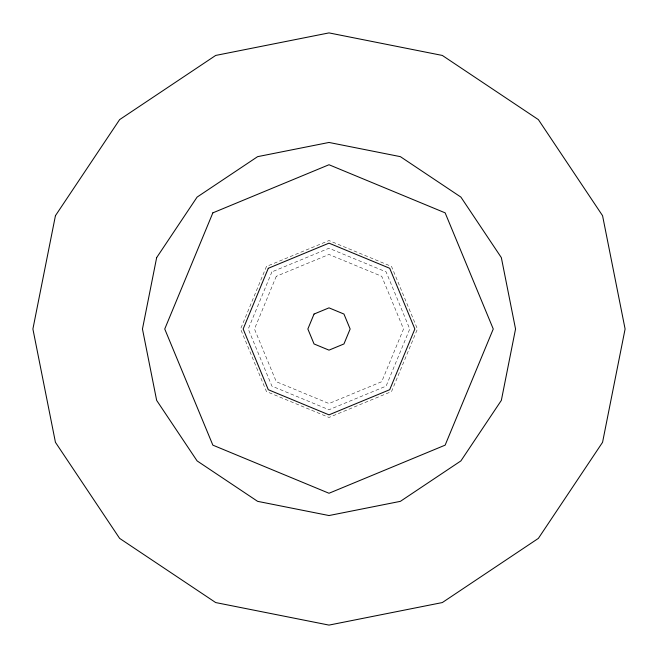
<?xml version="1.0" encoding="UTF-8"?>
<svg xmlns="http://www.w3.org/2000/svg" width="658" height="658" viewBox="0 0 658 658"><rect width="100%" height="100%" fill="white"/><g stroke="black" fill="none" stroke-linecap="round" stroke-linejoin="round"><path stroke-width="0.49" stroke-dasharray="3.29 2.47" d="M266.457 266.457L240.557 329L266.457 391.543L329 417.443L391.543 391.543L417.443 329L391.543 266.457L329 240.557L266.457 266.457M271.894 271.894L248.247 329L271.894 386.106L329 409.753L386.106 386.106L409.753 329L386.106 271.894L329 248.247L271.894 271.894M276.294 276.294L254.457 329L276.294 381.706L329 403.543L381.706 381.706L403.543 329L381.706 276.294L329 254.457L276.294 276.294"/><path stroke-width="0.99" d="M55.437 215.684L32.9 329L55.437 442.316L119.624 538.376L215.684 602.563L329 625.1L442.316 602.563L538.376 538.376L602.563 442.316L625.1 329L602.563 215.684L538.376 119.624L442.316 55.437L329 32.9L215.684 55.437L119.624 119.624L55.437 215.684M156.653 257.615L142.457 329L156.653 400.385L197.096 460.904L257.615 501.347L329 515.543L400.385 501.347L460.904 460.904L501.347 400.385L515.543 329L501.347 257.615L460.904 197.096L400.385 156.653L329 142.457L257.615 156.653L197.096 197.096L156.653 257.615M212.855 212.855L164.739 329L212.855 445.145L329 493.261L445.145 445.145L493.261 329L445.145 212.855L329 164.739L212.855 212.855M268.291 268.291L243.147 329L268.291 389.709L329 414.853L389.709 389.709L414.853 329L389.709 268.291L329 243.147L268.291 268.291M314.047 314.047L307.854 329L314.047 343.953L329 350.146L343.953 343.953L350.146 329L343.953 314.047L329 307.854L314.047 314.047"/></g></svg>
